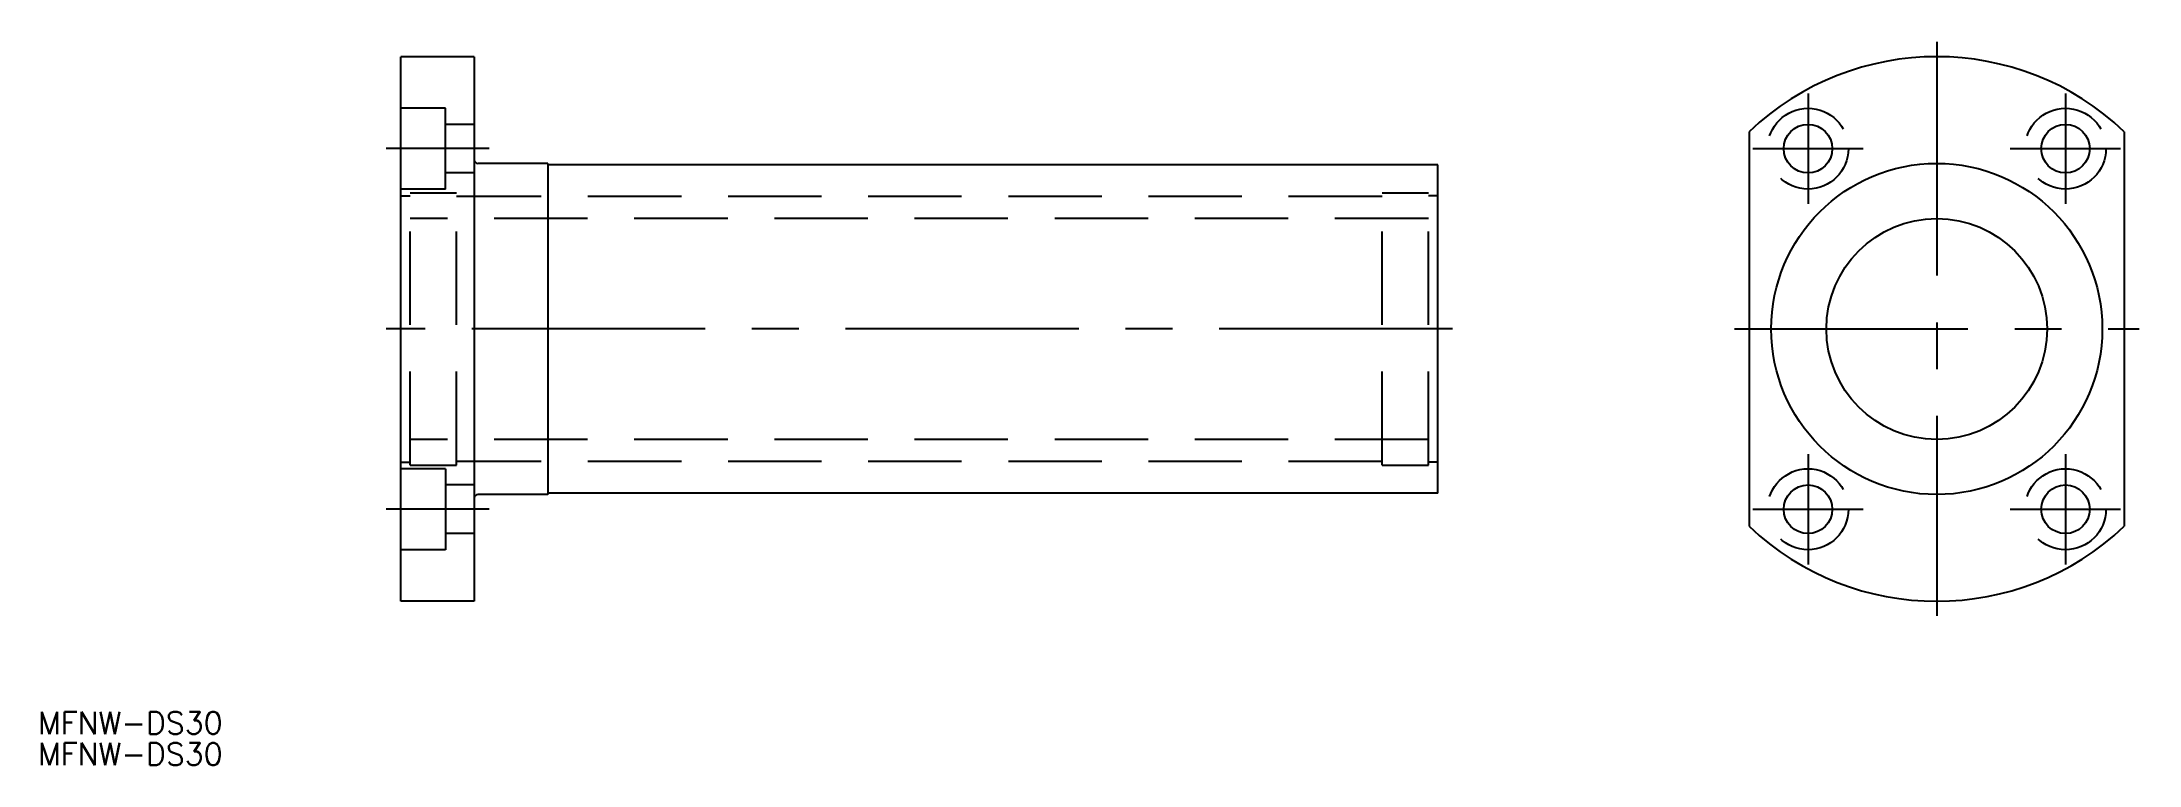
# Model space of a CAD drawing. Extents: x -49 to 236, y -59 to 39.
import ezdxf

# ---------------------------------------------------------------- set-up
doc = ezdxf.new("R2010")
doc.units = 0
doc.linetypes.add('CENTER', pattern=[50.8, 31.75, -6.35, 6.35, -6.35])
doc.linetypes.add('DASHED', pattern=[19.05, 12.7, -6.35])
doc.layers.get('0').update_dxf_attribs({"linetype": 'CONTINUOUS'})
doc.layers.add('CENTER', color=1, linetype='CENTER')
doc.styles.get("Standard").update_dxf_attribs({"font": 'txt.shx', "height": 3, "bigfont": 'bigfont.shx'})

msp = doc.modelspace()

# ---------------------------------------------------------------- linework, layer by layer
at = {"color": 7, "linetype": 'CONTINUOUS'}
for p, q in [((0, -37), (0, 37)), ((10, 37), (0, 37)), ((10, 37), (10, -37)), ((183.31, 26.81), (183.31, -26.81)), ((234.31, 26.81), (234.31, -26.81)), ((20, 22.5), (10.5, 22.5)), ((20, 22.5), (20, -22.5)), ((141, 22.3), (20, 22.3)), ((141, -22.3), (141, 22.3)), ((20, -22.5), (10.5, -22.5)), ((141, -22.3), (20, -22.3)), ((10, -37), (0, -37))]:
    msp.add_line(p, q, dxfattribs=at)
at = {"color": 3, "linetype": 'DASHED'}
for p, q in [((6.1, 30), (0, 30)), ((6.1, 19), (6.1, 30)), ((10, 27.8), (6.1, 27.8)), ((10, 21.2), (6.1, 21.2)), ((6.1, 19), (0, 19)), ((0, 18.1), (1.3, 18.1)), ((1.3, -18.5), (1.3, 18.5)), ((1.3, 18.5), (7.6, 18.5)), ((7.6, -18.5), (7.6, 18.5)), ((133.4, 18), (7.6, 18)), ((133.4, -18.5), (133.4, 18.5)), ((133.4, 18.5), (139.7, 18.5)), ((139.7, -18.5), (139.7, 18.5)), ((141, 18.1), (139.7, 18.1)), ((139.7, 15), (1.3, 15)), ((139.7, -15), (1.3, -15)), ((0, -18.1), (1.3, -18.1)), ((6.1, -19), (0, -19)), ((1.3, -18.5), (7.6, -18.5)), ((6.1, -19), (6.1, -30)), ((133.4, -18), (7.6, -18)), ((133.4, -18.5), (139.7, -18.5)), ((141, -18.1), (139.7, -18.1)), ((10, -21.2), (6.1, -21.2)), ((10, -27.8), (6.1, -27.8)), ((6.1, -30), (0, -30))]:
    msp.add_line(p, q, dxfattribs=at)
for centre in [(191.31, 24.5), (226.31, 24.5), (191.31, -24.5), (226.31, -24.5)]:
    msp.add_circle(centre, 5.5, dxfattribs=at)
at = {"color": 7, "linetype": 'CONTINUOUS'}
for centre, radius in [((191.31, 24.5), 3.3), ((226.31, 24.5), 3.3), ((208.81, 0), 22.5), ((208.81, 0), 15), ((191.31, -24.5), 3.3), ((226.31, -24.5), 3.3)]:
    msp.add_circle(centre, radius, dxfattribs=at)
for centre, radius, start, end in [((208.81, 0), 37, 46.434, 133.566), ((10.5, 23), 0.5, 180, 270), ((10.5, -23), 0.5, 90, 180), ((208.81, 0), 37, 226.434, 313.566)]:
    msp.add_arc(centre, radius, start, end, dxfattribs=at)
at = {"layer": 'CENTER', "color": 1, "linetype": 'CENTER'}
for p, q in [((208.81, 39), (208.81, -39)), ((191.31, 32), (191.31, 17)), ((226.31, 32), (226.31, 17)), ((12, 24.5), (-2, 24.5)), ((183.81, 24.5), (198.81, 24.5)), ((218.81, 24.5), (233.81, 24.5)), ((143, 0), (-2, 0)), ((181.31, 0), (236.31, 0)), ((191.31, -17), (191.31, -32)), ((226.31, -17), (226.31, -32)), ((12, -24.5), (-2, -24.5)), ((183.81, -24.5), (198.81, -24.5)), ((218.81, -24.5), (233.81, -24.5))]:
    msp.add_line(p, q, dxfattribs=at)

# ---------------------------------------------------------------- texts
at = {"color": 7, "linetype": 'CONTINUOUS'}
for p in [(-49.29, -55.04), (-49.29, -59.26)]:
    msp.add_text('MFNW-DS30', height=3, dxfattribs=at).set_placement(p)

doc.saveas('drawing.dxf')
